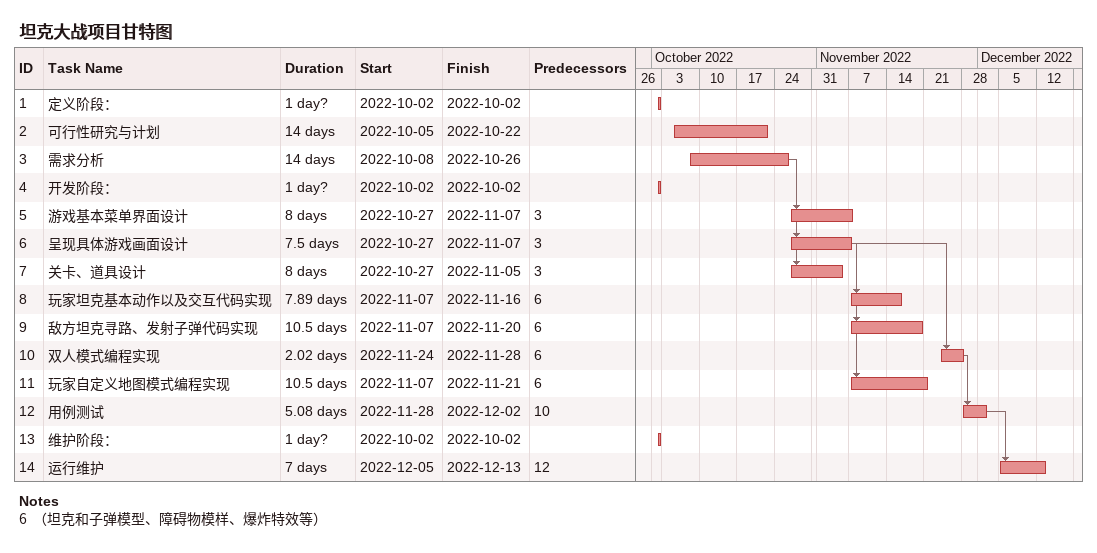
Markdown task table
坦克大战项目甘特图

| ID | Task | Duration | Start | Finish | Predecessors |
|---|---|---|---|---|---|
| 1 | 定义阶段： | 1d? | 2022-10-02 | 2022-10-02 |  |
| 2 | 可行性研究与计划 | 14d | 2022-10-05 | 2022-10-22 |  |
| 3 | 需求分析 | 14d | 2022-10-08 | 2022-10-26 |  |
| 4 | 开发阶段： | 1d? | 2022-10-02 | 2022-10-02 |  |
| 5 | 游戏基本菜单界面设计 | 8d | 2022-10-27 | 2022-11-07 | 3 |
| 6 | 呈现具体游戏画面设计 | 7.5d | 2022-10-27 | 2022-11-07 | 3 |
| 7 | 关卡、道具设计 | 8d | 2022-10-27 | 2022-11-05 | 3 |
| 8 | 玩家坦克基本动作以及交互代码实现 | 7.89d | 2022-11-07 | 2022-11-16 | 6 |
| 9 | 敌方坦克寻路、发射子弹代码实现 | 10.5d | 2022-11-07 | 2022-11-20 | 6 |
| 10 | 双人模式编程实现 | 2.02d | 2022-11-24 | 2022-11-28 | 6 |
| 11 | 玩家自定义地图模式编程实现 | 10.5d | 2022-11-07 | 2022-11-21 | 6 |
| 12 | 用例测试 | 5.08d | 2022-11-28 | 2022-12-02 | 10 |
| 13 | 维护阶段： | 1d? | 2022-10-02 | 2022-10-02 |  |
| 14 | 运行维护 | 7d | 2022-12-05 | 2022-12-13 | 12 |

Notes
- 6: （坦克和子弹模型、障碍物模样、爆炸特效等）
